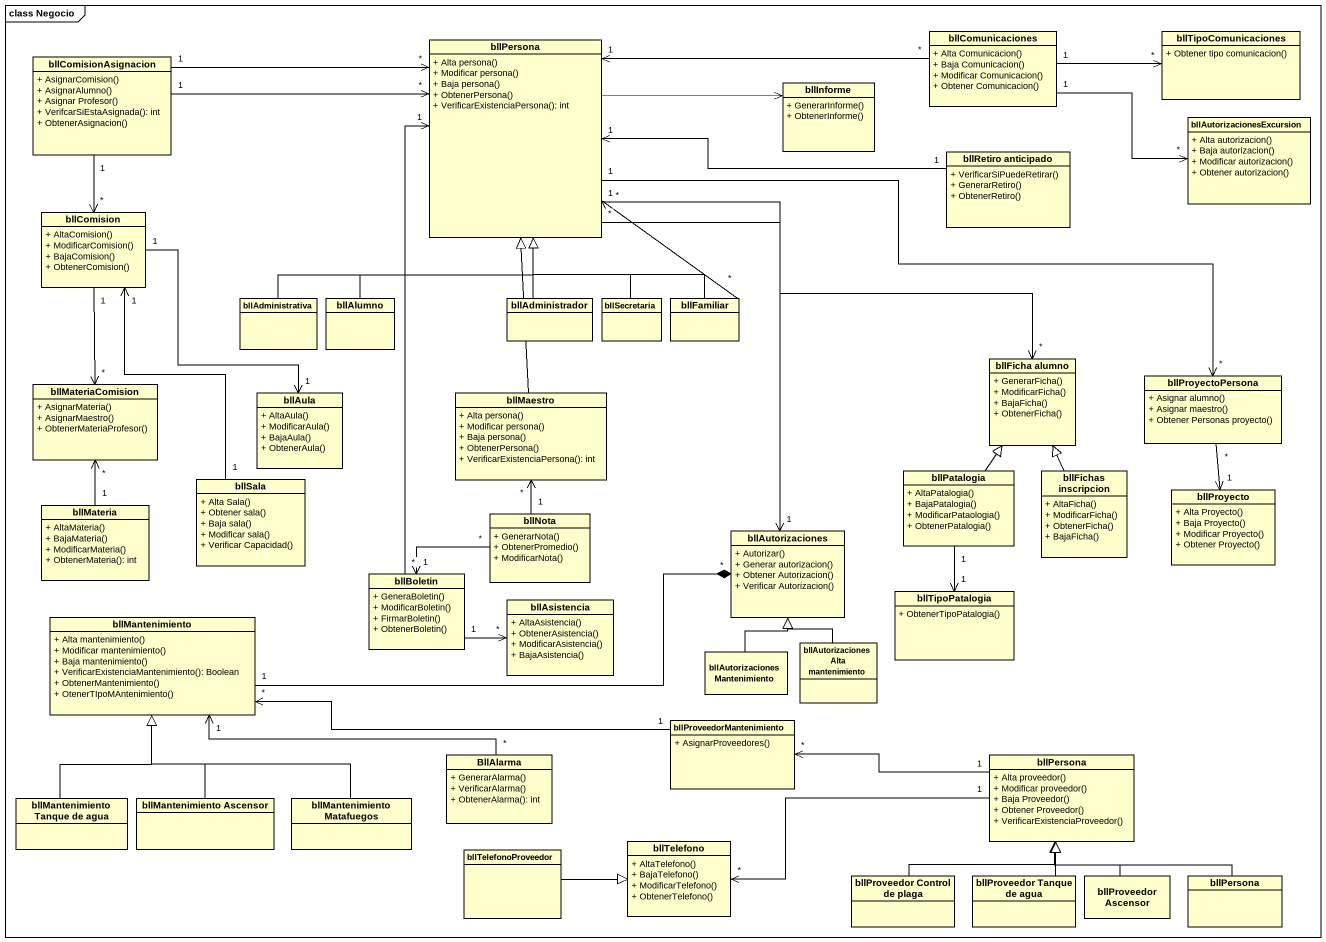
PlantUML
@startuml
mainframe class Negocio
hide circle
hide empty members
skinparam classAttributeIconSize 0
class bllComisionAsignacion {
  + AsignarComision()
  + AsignarAlumno()
  + Asignar Profesor()
  + VerifcarSiEstaAsignada(): int
  + ObtenerAsignacion()
}
class bllPersona {
  + Alta persona()
  + Modificar persona()
  + Baja persona()
  + ObtenerPersona()
  + VerificarExistenciaPersona(): int
}
class bllComunicaciones {
  + Alta Comunicacion()
  + Baja Comunicacion()
  + Modificar Comunicacion()
  + Obtener Comunicacion()
}
class bllTipoComunicaciones {
  + Obtener tipo comunicacion()
}
class bllInforme {
  + GenerarInforme()
  + ObtenerInforme()
}
class bllAutorizacionesExcursion {
  + Alta autorizacion()
  + Baja autorizacion()
  + Modificar autorizacion()
  + Obtener autorizacion()
}
class "bllRetiro anticipado" as bllRetiro_anticipado {
  + VerificarSiPuedeRetirar()
  + GenerarRetiro()
  + ObtenerRetiro()
}
class bllComision {
  + AltaComision()
  + ModificarComision()
  + BajaComision()
  + ObtenerComision()
}
class bllAdministrativa
class bllAlumno
class bllAdministrador
class bllSecretaria
class bllFamiliar
class "bllFicha alumno" as bllFicha_alumno {
  + GenerarFicha()
  + ModificarFicha()
  + BajaFicha()
  + ObtenerFicha()
}
class bllMateriaComision {
  + AsignarMateria()
  + AsignarMaestro()
  + ObtenerMateriaProfesor()
}
class bllAula {
  + AltaAula()
  + ModificarAula()
  + BajaAula()
  + ObtenerAula()
}
class bllMaestro {
  + Alta persona()
  + Modificar persona()
  + Baja persona()
  + ObtenerPersona()
  + VerificarExistenciaPersona(): int
}
class bllProyectoPersona {
  + Asignar alumno()
  + Asignar maestro()
  + Obtener Personas proyecto()
}
class bllSala {
  + Alta Sala()
  + Obtener sala()
  + Baja sala()
  + Modificar sala()
  + Verificar Capacidad()
}
class bllPatalogia {
  + AltaPatalogia()
  + BajaPatalogia()
  + ModificarPataologia()
  + ObtenerPatalogia()
}
class "bllFichas inscripcion" as bllFichas_inscripcion {
  + AltaFicha()
  + ModificarFicha()
  + ObtenerFicha()
  + BajaFicha()
}
class bllMateria {
  + AltaMateria()
  + BajaMateria()
  + ModificarMateria()
  + ObtenerMateria(): int
}
class bllNota {
  + GenerarNota()
  + ObtenerPromedio()
  + ModificarNota()
}
class bllProyecto {
  + Alta Proyecto()
  + Baja Proyecto()
  + Modificar Proyecto()
  + Obtener Proyecto()
}
class bllAutorizaciones {
  + Autorizar()
  + Generar autorizacion()
  + Obtener Autorizacion()
  + Verificar Autorizacion()
}
class bllBoletin {
  + GeneraBoletin()
  + ModificarBoletin()
  + FirmarBoletin()
  + ObtenerBoletin()
}
class bllAsistencia {
  + AltaAsistencia()
  + ObtenerAsistencia()
  + ModificarAsistencia()
  + BajaAsistencia()
}
class bllTipoPatalogia {
  + ObtenerTipoPatalogia()
}
class bllMantenimiento {
  + Alta mantenimiento()
  + Modificar mantenimiento()
  + Baja mantenimiento()
  + VerificarExistenciaMantenimiento(): Boolean
  + ObtenerMantenimiento()
  + OtenerTIpoMAntenimiento()
}
class "bllAutorizaciones Mantenimiento" as bllAutorizaciones_2
class "bllAutorizaciones Alta mantenimiento" as bllAutorizaciones_Alta
class BllAlarma {
  + GenerarAlarma()
  + VerificarAlarma()
  + ObtenerAlarma(): int
}
class bllProveedorMantenimiento {
  + AsignarProveedores()
}
class "bllPersona" as bllPersona_2 {
  + Alta proveedor()
  + Modificar proveedor()
  + Baja Proveedor()
  + Obtener Proveedor()
  + VerificarExistenciaProveedor()
}
class "bllMantenimiento Tanque de agua" as bllMantenimiento_Tanque_de
class "bllMantenimiento Ascensor" as bllMantenimiento_Ascensor
class "bllMantenimiento Matafuegos" as bllMantenimiento_Matafuegos
class bllTelefonoProveedor
class bllTelefono {
  + AltaTelefono()
  + BajaTelefono()
  + ModificarTelefono()
  + ObtenerTelefono()
}
class "bllProveedor Control de plaga" as bllProveedor_Control_de
class "bllProveedor Tanque de agua" as bllProveedor_Tanque_de_agua
class "bllProveedor Ascensor" as bllProveedor_Ascensor
class "bllPersona" as bllPersona_3
bllComisionAsignacion "1" -right-> "*" bllPersona
bllComisionAsignacion "1" -right-> "*" bllPersona
bllComisionAsignacion "1" --> "*" bllComision
bllPersona -right-> bllInforme
bllPersona "1" -right-> "*" bllFicha_alumno
bllPersona "1" -right-> "*" bllProyectoPersona
bllPersona "*" --> "1" bllAutorizaciones
bllComunicaciones "*" -left-> "1" bllPersona
bllTipoComunicaciones "*" <-left- "1" bllComunicaciones
bllAutorizacionesExcursion "*" <-left- "1" bllComunicaciones
bllRetiro_anticipado "1" -left-> "1" bllPersona
bllComision "1" --> "*" bllMateriaComision
bllComision "1" --> "1" bllAula
bllAdministrativa -up-|> bllPersona
bllAlumno -up-|> bllPersona
bllAdministrador -up-|> bllPersona
bllSecretaria -up-|> bllPersona
bllFamiliar "*" -up-> "*" bllPersona
bllFamiliar -up-|> bllPersona
bllMaestro -up-|> bllPersona
bllProyectoPersona "*" --> "1" bllProyecto
bllSala "1" -up-> "1" bllComision
bllPatalogia -up-|> bllFicha_alumno
bllPatalogia "1" --> "1" bllTipoPatalogia
bllFichas_inscripcion -up-|> bllFicha_alumno
bllMateria "1" -up-> "*" bllMateriaComision
bllNota "1" -up-> "*" bllMaestro
bllNota "*" -left-> "1" bllBoletin
bllBoletin "*" -up-> "1" bllPersona
bllBoletin "1" -right-> "*" bllAsistencia
bllMantenimiento "1" -right-* "*" bllAutorizaciones
bllAutorizaciones_2 -up-|> bllAutorizaciones
bllAutorizaciones_Alta -up-|> bllAutorizaciones
BllAlarma "*" -left-> "1" bllMantenimiento
bllProveedorMantenimiento "1" -left-> "*" bllMantenimiento
bllPersona_2 "1" -left-> "*" bllProveedorMantenimiento
bllPersona_2 "1" -left-> "*" bllTelefono
bllMantenimiento_Tanque_de -up-|> bllMantenimiento
bllMantenimiento_Ascensor -up-|> bllMantenimiento
bllMantenimiento_Matafuegos -up-|> bllMantenimiento
bllTelefonoProveedor -right-|> bllTelefono
bllProveedor_Control_de -up-|> bllPersona_2
bllProveedor_Tanque_de_agua -up-|> bllPersona_2
bllProveedor_Ascensor -up-|> bllPersona_2
bllPersona_3 -left-|> bllPersona_2
@enduml
